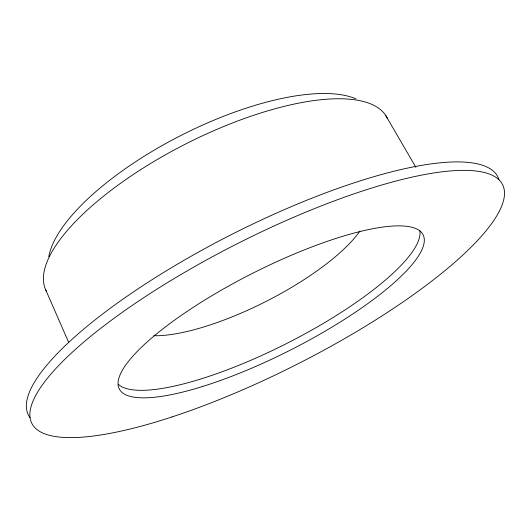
<?xml version="1.0" encoding="UTF-8"?>
<svg xmlns="http://www.w3.org/2000/svg" width="531" height="531" viewBox="0 0 531 531"><rect width="100%" height="100%" fill="white"/><g stroke="black" fill="none" stroke-linecap="round" stroke-linejoin="round"><path stroke-width="0.8" d="M385.546 115.161L415.899 167.358M45.613 289.641L68.718 342.482M30.015 417.658A263.203 69.123 -26.9 0 1 231.35 234.616A263.203 69.123 -26.9 0 1 498.921 179.425M419.895 230.819A169.9 43.96 -26.9 0 1 287.868 342.88A169.9 43.96 -26.9 0 1 118.307 384.305M359.938 231.005A131.94 39.095 -26.9 0 1 266.064 301.416A131.94 39.095 -26.9 0 1 153.705 335.725M46.721 291.831A191.153 67.762 -26.9 0 1 185.75 143.934A191.153 67.762 -26.9 0 1 387.544 118.738M48.799 256.652A179.75 65.658 -26.9 0 1 179.339 136.281A179.75 65.658 -26.9 0 1 355.976 98.859M172.037 416.921A263.894 67.278 -26.9 0 0 503.043 185.664A263.894 67.278 -26.9 0 0 126.524 309.354A263.894 67.278 -26.9 0 0 172.037 416.921M202.318 386.568A170.332 42.779 -26.9 0 0 424.07 237.629A170.332 42.779 -26.9 0 0 187.191 311.352A170.332 42.779 -26.9 0 0 202.318 386.568"/></g></svg>
